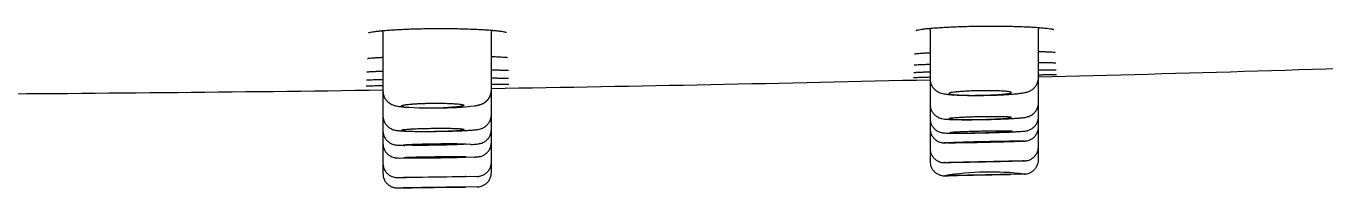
# Model space of a CAD drawing. Header units: millimetres. Extents: x 976 to 9349, y -1578 to 2211.
# Drawn here: x 4597.479 to 4602.03, y 661.601 to 662.167 of the extents above; entities that cross this region are included whole.
import ezdxf

# ---------------------------------------------------------------- set-up
doc = ezdxf.new("R2010")
doc.units = ezdxf.units.MM
doc.layers.add('Wbudowane', color=175, linetype='Continuous')

# ---------------------------------------------------------------- blocks, each defined once
blk = doc.blocks.new('Z$W@#21058')
for p, q in [((19.5272, 160.8545), (19.5272, 160.6494)), ((19.907, 160.6522), (19.907, 160.8555)), ((21.4441, 160.863), (21.4441, 160.6919)), ((21.8238, 160.6963), (21.8238, 160.865)), ((21.4441, 160.6919), (21.4441, 160.6026)), ((21.8238, 160.6082), (21.8238, 160.6963)), ((19.5272, 160.6494), (19.5272, 160.5626)), ((19.907, 160.5661), (19.907, 160.6522)), ((21.4441, 160.6026), (21.4441, 160.5532)), ((21.8238, 160.5597), (21.8238, 160.6082)), ((19.5272, 160.5626), (19.5272, 160.511)), ((19.907, 160.5148), (19.907, 160.5661)), ((21.4441, 160.5532), (21.4441, 160.5181)), ((21.8238, 160.5243), (21.8238, 160.5597)), ((19.5272, 160.511), (19.5272, 160.4657)), ((19.907, 160.5146), (19.907, 160.5148)), ((19.907, 160.4694), (19.907, 160.5145)), ((21.4441, 160.5181), (21.4441, 160.449)), ((21.8238, 160.4551), (21.8238, 160.5243)), ((19.5272, 160.4657), (19.5272, 160.397)), ((19.8346, 160.4625), (19.8175, 160.4638)), ((19.907, 160.4008), (19.907, 160.4694)), ((21.4441, 160.449), (21.4441, 160.4032)), ((21.8238, 160.4092), (21.8238, 160.4551)), ((19.5272, 160.397), (19.5272, 160.3606)), ((19.588, 160.415), (19.6424, 160.4152)), ((19.8472, 160.4186), (19.7658, 160.4168)), ((19.907, 160.3643), (19.907, 160.4008)), ((19.8563, 160.3506), (19.7832, 160.3492)), ((19.907, 160.3643), (19.907, 160.3643)), ((21.7743, 160.3591), (21.6887, 160.3575)), ((19.578, 160.3106), (19.5974, 160.3108)), ((19.5793, 160.3469), (19.5994, 160.3472)), ((19.8575, 160.3143), (19.7893, 160.3132))]:
    blk.add_line(p, q)
for centre, radius, start, end in [((19.4278, 160.8545), 0.0994, 359.995, 3.372), ((20.0064, 160.8556), 0.0994, 176.4873, 180.0059), ((19.9681, 160.8698), 0.0176, 238.0096, 240.8231), ((21.3445, 160.863), 0.0995, 359.9953, 3.0378), ((21.9234, 160.865), 0.0995, 176.5067, 180.0045), ((21.8863, 160.8798), 0.0178, 238.8909, 241.7702), ((16.9594, 349.0588), 188.4234, 271.479321, 271.946905), ((16.9594, 349.0588), 188.4234, 270.896343, 271.363818), ((16.9594, 349.0588), 188.4234, 270.313427, 270.780857), ((19.6993, 161.8324), 1.2425, 265.4164, 271.8644), ((19.7235, 161.6266), 1.0365, 269.7377, 277.023), ((21.6566, 159.3532), 1.0129, 83.2966, 99.1605), ((21.6566, 159.353), 1.013, 91.8433, 91.9617)]:
    blk.add_arc(centre, radius, start, end)
for centre, major_axis, ratio in [((19.7082, 160.4624), (0.1093, 0.0015), 0.025085), ((21.6209, 160.4707), (0.1093, 0.0024), 0.01388), ((21.6193, 160.4016), (0.1093, 0.0024), 0.006834), ((19.7087, 160.3487), (0.1093, 0.0015), 0.00652), ((21.6178, 160.3558), (0.1093, 0.0023), 0.001914), ((19.7067, 160.3123), (0.1093, 0.0015), 0.001773)]:
    blk.add_ellipse(centre, major_axis=major_axis, ratio=ratio)
for centre, major_axis, ratio, start_param, end_param in [((19.7095, 160.4173), (0.1095, 0.0015), 0.013794, 0.785181, 3.929148), ((19.7096, 160.4173), (-0.1093, -0.0015), 0.013602, 0.78521, 3.926802)]:
    blk.add_ellipse(centre, major_axis=major_axis, ratio=ratio, start_param=start_param, end_param=end_param)
for points, knots in [([(19.4766, 160.8529), (19.4766, 160.8529), (19.4773, 160.8532), (19.4806, 160.8541), (19.4874, 160.8555), (19.4976, 160.8571), (19.5107, 160.8587), (19.5265, 160.8603), (19.5447, 160.8618), (19.565, 160.8632), (19.5872, 160.8644), (19.6109, 160.8655), (19.636, 160.8664), (19.662, 160.867), (19.6887, 160.8675), (19.7157, 160.8677), (19.7428, 160.8677), (19.7696, 160.8674), (19.7958, 160.867), (19.821, 160.8663), (19.845, 160.8654), (19.8675, 160.8643), (19.8881, 160.8631), (19.9067, 160.8617), (19.923, 160.8603), (19.9366, 160.8587), (19.9473, 160.8572), (19.9549, 160.8558), (19.9577, 160.855), (19.9587, 160.8547)], [0, 0, 0, 0, 0.016585, 0.046648, 0.081277, 0.118213, 0.156185, 0.19462, 0.2334, 0.272304, 0.311296, 0.350268, 0.389383, 0.428416, 0.467489, 0.506577, 0.545625, 0.584686, 0.623774, 0.662845, 0.701803, 0.740853, 0.779775, 0.818566, 0.857159, 0.895286, 0.932607, 0.968077, 1, 1, 1, 1]), ([(21.3944, 160.861), (21.3944, 160.861), (21.395, 160.8612), (21.3981, 160.8621), (21.4049, 160.8635), (21.415, 160.8651), (21.4281, 160.8667), (21.4438, 160.8683), (21.462, 160.8698), (21.4823, 160.8712), (21.5045, 160.8725), (21.5283, 160.8736), (21.5534, 160.8745), (21.5795, 160.8753), (21.6062, 160.8758), (21.6333, 160.8761), (21.6605, 160.8762), (21.6873, 160.8761), (21.7136, 160.8757), (21.7389, 160.8751), (21.763, 160.8744), (21.7855, 160.8734), (21.8063, 160.8723), (21.8249, 160.8711), (21.8412, 160.8697), (21.8549, 160.8683), (21.8656, 160.8668), (21.8732, 160.8655), (21.876, 160.8648), (21.877, 160.8645)], [0, 0, 0, 0, 0.015427, 0.045393, 0.080028, 0.117036, 0.155082, 0.19361, 0.232463, 0.271441, 0.310521, 0.349566, 0.388756, 0.427864, 0.46701, 0.506162, 0.545279, 0.584405, 0.623555, 0.662689, 0.701709, 0.740824, 0.779809, 0.818673, 0.857343, 0.895541, 0.932944, 0.968532, 1, 1, 1, 1]), ([(19.4725, 160.763), (19.4725, 160.763), (19.4738, 160.7633), (19.4787, 160.7639), (19.4872, 160.7647), (19.4989, 160.7656), (19.5125, 160.7664), (19.5226, 160.7668), (19.5272, 160.7671)], [0, 0, 0, 0, 0.124713, 0.29005, 0.471801, 0.65981, 0.850404, 1, 1, 1, 1]), ([(19.907, 160.7697), (19.9117, 160.7696), (19.922, 160.7692), (19.9359, 160.7686), (19.948, 160.768), (19.957, 160.7673), (19.9607, 160.7669), (19.9621, 160.7667)], [0, 0, 0, 0, 0.169486, 0.386112, 0.599749, 0.808444, 1, 1, 1, 1]), ([(19.9621, 160.7667), (19.9622, 160.7667), (19.9623, 160.7667), (19.9626, 160.7666), (19.9628, 160.7666), (19.963, 160.7666), (19.9632, 160.7665), (19.9634, 160.7665), (19.9635, 160.7665), (19.9636, 160.7665), (19.9637, 160.7665), (19.9638, 160.7664), (19.9639, 160.7664), (19.9639, 160.7664), (19.9639, 160.7664), (19.9639, 160.7664), (19.9639, 160.7664)], [0, 0, 0, 0, 0.054816, 0.139825, 0.223496, 0.305595, 0.386042, 0.46476, 0.541674, 0.616715, 0.689818, 0.760927, 0.829994, 0.896983, 0.961868, 1, 1, 1, 1]), ([(21.3899, 160.7792), (21.3899, 160.7792), (21.391, 160.7794), (21.3955, 160.7799), (21.4036, 160.7807), (21.4151, 160.7815), (21.4287, 160.7822), (21.4391, 160.7827), (21.4441, 160.7829)], [0, 0, 0, 0, 0.109469, 0.274523, 0.457161, 0.646437, 0.838306, 1, 1, 1, 1]), ([(21.8238, 160.7872), (21.8289, 160.7871), (21.8395, 160.7869), (21.8538, 160.7865), (21.8661, 160.786), (21.8754, 160.7855), (21.8791, 160.7851), (21.8807, 160.785)], [0, 0, 0, 0, 0.174535, 0.389017, 0.600812, 0.808509, 1, 1, 1, 1]), ([(21.8807, 160.785), (21.8808, 160.785), (21.8809, 160.7849), (21.8812, 160.7849), (21.8814, 160.7849), (21.8816, 160.7849), (21.8819, 160.7848), (21.882, 160.7848), (21.8822, 160.7848), (21.8824, 160.7848), (21.8825, 160.7847), (21.8826, 160.7847), (21.8827, 160.7847), (21.8827, 160.7847), (21.8827, 160.7847), (21.8828, 160.7847), (21.8828, 160.7847), (21.8828, 160.7847)], [0, 0, 0, 0, 0.050858, 0.13171, 0.21137, 0.289613, 0.366354, 0.441508, 0.51499, 0.586719, 0.656617, 0.724612, 0.790641, 0.85465, 0.916597, 0.976454, 1, 1, 1, 1]), ([(19.4705, 160.7159), (19.4705, 160.7159), (19.4711, 160.716), (19.4741, 160.7164), (19.4808, 160.7168), (19.4908, 160.7174), (19.5036, 160.718), (19.5162, 160.7184), (19.5246, 160.7187), (19.5272, 160.7188)], [0, 0, 0, 0, 0.060237, 0.208984, 0.379483, 0.556977, 0.73713, 0.918127, 1, 1, 1, 1]), ([(19.907, 160.723), (19.9121, 160.7229), (19.9226, 160.7228), (19.9367, 160.7226), (19.9488, 160.7223), (19.958, 160.722), (19.9618, 160.7218), (19.9635, 160.7217)], [0, 0, 0, 0, 0.180561, 0.392312, 0.602083, 0.809045, 1, 1, 1, 1]), ([(19.9635, 160.7217), (19.9635, 160.7216), (19.9637, 160.7216), (19.964, 160.7216), (19.9643, 160.7216), (19.9646, 160.7216), (19.9648, 160.7216), (19.965, 160.7215), (19.9652, 160.7215), (19.9654, 160.7215), (19.9656, 160.7215), (19.9657, 160.7215), (19.9658, 160.7215), (19.9659, 160.7214), (19.966, 160.7214), (19.966, 160.7214), (19.9661, 160.7214), (19.9661, 160.7214), (19.9661, 160.7214)], [0, 0, 0, 0, 0.044175, 0.117748, 0.190417, 0.26199, 0.332379, 0.401492, 0.469233, 0.535503, 0.600202, 0.663229, 0.724491, 0.783897, 0.841368, 0.896837, 0.950251, 1, 1, 1, 1]), ([(21.3874, 160.714), (21.3874, 160.714), (21.3877, 160.714), (21.3901, 160.7142), (21.3963, 160.7146), (21.4057, 160.7151), (21.4182, 160.7155), (21.4313, 160.716), (21.4405, 160.7163), (21.4441, 160.7164)], [0, 0, 0, 0, 0.0366, 0.181746, 0.352363, 0.529859, 0.709618, 0.890235, 1, 1, 1, 1]), ([(21.3881, 160.7402), (21.3881, 160.7402), (21.3885, 160.7402), (21.3912, 160.7405), (21.3976, 160.741), (21.4073, 160.7415), (21.4199, 160.7421), (21.4326, 160.7425), (21.4412, 160.7428), (21.4441, 160.7429)], [0, 0, 0, 0, 0.0479555, 0.1952121, 0.3668278, 0.5457422, 0.7272573, 0.9096787, 1, 1, 1, 1]), ([(21.8238, 160.7487), (21.8293, 160.7487), (21.8402, 160.7487), (21.8546, 160.7486), (21.8668, 160.7484), (21.8762, 160.7482), (21.8801, 160.748), (21.8818, 160.7479)], [0, 0, 0, 0, 0.187054, 0.396675, 0.604494, 0.810001, 1, 1, 1, 1]), ([(21.8238, 160.7231), (21.8292, 160.7231), (21.84, 160.7232), (21.8546, 160.7232), (21.8669, 160.7232), (21.8765, 160.7231), (21.8805, 160.723), (21.8823, 160.7229)], [0, 0, 0, 0, 0.182471, 0.392905, 0.601828, 0.809196, 1, 1, 1, 1]), ([(21.8818, 160.7479), (21.8819, 160.7479), (21.882, 160.7479), (21.8823, 160.7479), (21.8826, 160.7479), (21.8829, 160.7478), (21.8832, 160.7478), (21.8834, 160.7478), (21.8836, 160.7478), (21.8838, 160.7478), (21.884, 160.7478), (21.8842, 160.7478), (21.8843, 160.7477), (21.8844, 160.7477), (21.8845, 160.7477), (21.8845, 160.7477), (21.8846, 160.7477), (21.8846, 160.7477), (21.8846, 160.7477), (21.8846, 160.7477)], [0, 0, 0, 0, 0.0422018, 0.1135638, 0.1841162, 0.2536812, 0.3221735, 0.3895011, 0.4555664, 0.5202662, 0.5834943, 0.645143, 0.7051062, 0.7632817, 0.8195753, 0.8739039, 0.9261986, 0.9764076, 1, 1, 1, 1]), ([(21.8823, 160.7229), (21.8823, 160.7229), (21.8825, 160.7229), (21.8828, 160.7229), (21.8832, 160.7229), (21.8835, 160.7229), (21.8838, 160.7229), (21.884, 160.7229), (21.8843, 160.7229), (21.8845, 160.7229), (21.8847, 160.7228), (21.8849, 160.7228), (21.885, 160.7228), (21.8852, 160.7228), (21.8853, 160.7228), (21.8854, 160.7228), (21.8854, 160.7228), (21.8855, 160.7228), (21.8855, 160.7228), (21.8855, 160.7228), (21.8855, 160.7228)], [0, 0, 0, 0, 0.038411, 0.1053, 0.171568, 0.237074, 0.301742, 0.365487, 0.428214, 0.489821, 0.550194, 0.609216, 0.666762, 0.722705, 0.776921, 0.829292, 0.879708, 0.928079, 0.974331, 1, 1, 1, 1]), ([(19.4686, 160.6669), (19.4686, 160.6669), (19.4689, 160.6669), (19.4712, 160.6671), (19.4772, 160.6673), (19.4864, 160.6677), (19.4987, 160.668), (19.5125, 160.6684), (19.5226, 160.6686), (19.5272, 160.6687)], [0, 0, 0, 0, 0.0301169, 0.1723904, 0.3398148, 0.5133733, 0.6887651, 0.8648678, 1, 1, 1, 1]), ([(19.4694, 160.6877), (19.4694, 160.6877), (19.4698, 160.6877), (19.4723, 160.688), (19.4785, 160.6883), (19.488, 160.6887), (19.5004, 160.6892), (19.5138, 160.6896), (19.5233, 160.6899), (19.5272, 160.69)], [0, 0, 0, 0, 0.0397804, 0.1836325, 0.3522362, 0.5274606, 0.7049298, 0.8832276, 1, 1, 1, 1]), ([(19.907, 160.6947), (19.9117, 160.6947), (19.922, 160.6947), (19.9361, 160.6946), (19.9484, 160.6945), (19.9581, 160.6943), (19.9622, 160.6941), (19.964, 160.694)], [0, 0, 0, 0, 0.166236, 0.379355, 0.59078, 0.800366, 1, 1, 1, 1]), ([(19.907, 160.6734), (19.9116, 160.6735), (19.9219, 160.6735), (19.936, 160.6735), (19.9485, 160.6734), (19.9584, 160.6734), (19.9625, 160.6733), (19.9644, 160.6732)], [0, 0, 0, 0, 0.161424, 0.375465, 0.588229, 0.799892, 1, 1, 1, 1]), ([(19.964, 160.694), (19.964, 160.694), (19.9642, 160.694), (19.9645, 160.694), (19.9648, 160.694), (19.9651, 160.694), (19.9654, 160.694), (19.9657, 160.6939), (19.9659, 160.6939), (19.9661, 160.6939), (19.9663, 160.6939), (19.9665, 160.6939), (19.9666, 160.6939), (19.9667, 160.6939), (19.9668, 160.6939), (19.9669, 160.6939), (19.967, 160.6938), (19.967, 160.6938), (19.967, 160.6938), (19.967, 160.6938), (19.967, 160.6938)], [0, 0, 0, 0, 0.040086, 0.108981, 0.177172, 0.244498, 0.31088, 0.376228, 0.440446, 0.503428, 0.565065, 0.625242, 0.683842, 0.740749, 0.795853, 0.849052, 0.900256, 0.949393, 0.996412, 1, 1, 1, 1]), ([(19.9644, 160.6732), (19.9645, 160.6732), (19.9647, 160.6732), (19.965, 160.6732), (19.9653, 160.6732), (19.9657, 160.6732), (19.966, 160.6732), (19.9663, 160.6732), (19.9665, 160.6732), (19.9668, 160.6732), (19.967, 160.6732), (19.9672, 160.6732), (19.9674, 160.6731), (19.9675, 160.6731), (19.9676, 160.6731), (19.9678, 160.6731), (19.9678, 160.6731), (19.9679, 160.6731), (19.9679, 160.6731), (19.968, 160.6731), (19.968, 160.6731), (19.968, 160.6731)], [0, 0, 0, 0, 0.035839, 0.099497, 0.162665, 0.225232, 0.287132, 0.348291, 0.408623, 0.468031, 0.526407, 0.583632, 0.639574, 0.694094, 0.747049, 0.798292, 0.847683, 0.895091, 0.940406, 0.979142, 1, 1, 1, 1]), ([(21.3863, 160.6962), (21.3863, 160.6962), (21.3866, 160.6962), (21.3886, 160.6964), (21.3944, 160.6967), (21.4034, 160.697), (21.4154, 160.6974), (21.4292, 160.6978), (21.4393, 160.6981), (21.4441, 160.6983)], [0, 0, 0, 0, 0.022287, 0.163586, 0.332567, 0.507087, 0.683326, 0.860242, 1, 1, 1, 1]), ([(21.4441, 160.6919), (21.4441, 160.6876), (21.445, 160.6802), (21.4491, 160.6686), (21.4557, 160.6589), (21.4638, 160.6511), (21.4724, 160.6458), (21.4812, 160.6422), (21.4914, 160.6395), (21.503, 160.6378), (21.5184, 160.6363), (21.5343, 160.6353), (21.5514, 160.6346), (21.5699, 160.6341), (21.5896, 160.6338), (21.6101, 160.6338), (21.631, 160.634), (21.6521, 160.6344), (21.6728, 160.635), (21.6928, 160.6359), (21.7117, 160.6369), (21.7294, 160.6381), (21.7455, 160.6395), (21.7608, 160.6412), (21.7738, 160.6432), (21.7842, 160.6457), (21.794, 160.6494), (21.803, 160.6547), (21.8115, 160.6624), (21.8184, 160.6723), (21.8228, 160.6843), (21.8238, 160.6918), (21.8238, 160.6963)], [0, 0, 0, 0, 0.021817, 0.044463, 0.066958, 0.088743, 0.109417, 0.130904, 0.160177, 0.215389, 0.260276, 0.300888, 0.339978, 0.378925, 0.417553, 0.455912, 0.494261, 0.532553, 0.570921, 0.609408, 0.648187, 0.687446, 0.727573, 0.769117, 0.820006, 0.862618, 0.886906, 0.908365, 0.930803, 0.954111, 0.97742, 1, 1, 1, 1]), ([(21.8238, 160.7061), (21.8286, 160.7062), (21.8391, 160.7063), (21.8535, 160.7065), (21.8663, 160.7066), (21.8764, 160.7067), (21.8808, 160.7067), (21.8828, 160.7067)], [0, 0, 0, 0, 0.1632091, 0.3743897, 0.584509, 0.7939602, 1, 1, 1, 1]), ([(21.8828, 160.7067), (21.8829, 160.7067), (21.8831, 160.7067), (21.8834, 160.7067), (21.8838, 160.7067), (21.8841, 160.7067), (21.8844, 160.7067), (21.8847, 160.7067), (21.885, 160.7067), (21.8853, 160.7067), (21.8855, 160.7067), (21.8857, 160.7067), (21.8859, 160.7067), (21.8861, 160.7066), (21.8862, 160.7066), (21.8864, 160.7066), (21.8865, 160.7066), (21.8865, 160.7066), (21.8866, 160.7066), (21.8866, 160.7066), (21.8866, 160.7066), (21.8866, 160.7066), (21.8866, 160.7066)], [0, 0, 0, 0, 0.033773, 0.094715, 0.155272, 0.215356, 0.274916, 0.333888, 0.392198, 0.449761, 0.506475, 0.562228, 0.61689, 0.670316, 0.722351, 0.772828, 0.821577, 0.868431, 0.913234, 0.951442, 0.987657, 1, 1, 1, 1]), ([(19.5272, 160.6494), (19.5273, 160.6454), (19.528, 160.6388), (19.5315, 160.6281), (19.5368, 160.6191), (19.5437, 160.6115), (19.5511, 160.6059), (19.5587, 160.6018), (19.5668, 160.5988), (19.5768, 160.5964), (19.5882, 160.5946), (19.6027, 160.5932), (19.6113, 160.5925), (19.6166, 160.5922)], [0, 0, 0, 0, 0.068645, 0.136683, 0.204336, 0.270572, 0.334118, 0.396475, 0.468721, 0.580916, 0.75153, 0.880639, 1, 1, 1, 1]), ([(19.8502, 160.5979), (19.8504, 160.5979), (19.8509, 160.598), (19.852, 160.5982), (19.8532, 160.5984), (19.8545, 160.5986), (19.8558, 160.5989), (19.8572, 160.5991), (19.8586, 160.5994), (19.86, 160.5997), (19.8612, 160.6), (19.8624, 160.6003), (19.8634, 160.6006), (19.8644, 160.6008), (19.8652, 160.6011), (19.866, 160.6013), (19.8668, 160.6015), (19.8675, 160.6017), (19.8683, 160.602), (19.8689, 160.6022), (19.8696, 160.6024), (19.8703, 160.6027), (19.8711, 160.6029), (19.8718, 160.6032), (19.8725, 160.6035), (19.8731, 160.6037), (19.8738, 160.604), (19.8745, 160.6043), (19.8751, 160.6046), (19.8757, 160.6048), (19.8763, 160.6051), (19.8768, 160.6054), (19.8774, 160.6057), (19.8781, 160.606), (19.8787, 160.6063), (19.8794, 160.6067), (19.88, 160.607), (19.8807, 160.6074), (19.8813, 160.6078), (19.882, 160.6082), (19.8826, 160.6086), (19.8833, 160.609), (19.8839, 160.6094), (19.8846, 160.6099), (19.8852, 160.6103), (19.8859, 160.6108), (19.8865, 160.6113), (19.8872, 160.6118), (19.8878, 160.6123), (19.8885, 160.6129), (19.8891, 160.6134), (19.8898, 160.614), (19.8904, 160.6146), (19.8911, 160.6152), (19.8917, 160.6158), (19.8923, 160.6164), (19.893, 160.6171), (19.8936, 160.6177), (19.8942, 160.6184), (19.8948, 160.6191), (19.8954, 160.6198), (19.896, 160.6205), (19.8965, 160.6213), (19.8971, 160.622), (19.8977, 160.6228), (19.8982, 160.6236), (19.8987, 160.6244), (19.8992, 160.6252), (19.8997, 160.626), (19.9002, 160.6268), (19.9007, 160.6277), (19.9011, 160.6285), (19.9016, 160.6294), (19.902, 160.6302), (19.9024, 160.6311), (19.9028, 160.632), (19.9032, 160.6329), (19.9035, 160.6338), (19.9039, 160.6347), (19.9042, 160.6356), (19.9045, 160.6365), (19.9048, 160.6374), (19.9051, 160.6383), (19.9053, 160.6393), (19.9056, 160.6402), (19.9058, 160.6412), (19.906, 160.6421), (19.9062, 160.643), (19.9063, 160.644), (19.9065, 160.6449), (19.9066, 160.6459), (19.9067, 160.6469), (19.9068, 160.6478), (19.9069, 160.6488), (19.9069, 160.6497), (19.907, 160.6507), (19.907, 160.6515), (19.907, 160.652), (19.907, 160.6522)], [0, 0, 0, 0, 0.007981, 0.028382, 0.049226, 0.070933, 0.093708, 0.117783, 0.143282, 0.16707, 0.188634, 0.208077, 0.225769, 0.242041, 0.257153, 0.269759, 0.282837, 0.29492, 0.306447, 0.317492, 0.328113, 0.339498, 0.350466, 0.361048, 0.371296, 0.38125, 0.390948, 0.400422, 0.4097, 0.418807, 0.425408, 0.432083, 0.441023, 0.449855, 0.458563, 0.467166, 0.47568, 0.484123, 0.492507, 0.500847, 0.509154, 0.517438, 0.525711, 0.533979, 0.542251, 0.550532, 0.558828, 0.567144, 0.575484, 0.583852, 0.592251, 0.600682, 0.609146, 0.617645, 0.626177, 0.634741, 0.643337, 0.651932, 0.660763, 0.669496, 0.67825, 0.687024, 0.695816, 0.704623, 0.713443, 0.722273, 0.73111, 0.739954, 0.748802, 0.757652, 0.766503, 0.775354, 0.784204, 0.793052, 0.801896, 0.810737, 0.819573, 0.828404, 0.83723, 0.84605, 0.854864, 0.863672, 0.872474, 0.881268, 0.890056, 0.898838, 0.907613, 0.916381, 0.925142, 0.933897, 0.942645, 0.951387, 0.960122, 0.968851, 0.977573, 0.98629, 0.995, 1, 1, 1, 1]), ([(21.5102, 160.6403), (21.5102, 160.6409), (21.511, 160.6414), (21.513, 160.6422), (21.5139, 160.6425), (21.516, 160.643), (21.5172, 160.6433), (21.5213, 160.6441), (21.5247, 160.6446), (21.5306, 160.6453), (21.5328, 160.6456), (21.5373, 160.646), (21.5397, 160.6463), (21.5473, 160.647), (21.5528, 160.6474), (21.5618, 160.648), (21.5649, 160.6481), (21.5712, 160.6485), (21.5776, 160.6488), (21.5843, 160.6491), (21.5912, 160.6494), (21.5947, 160.6495), (21.6053, 160.6498), (21.6124, 160.65), (21.6231, 160.6501), (21.6267, 160.6502), (21.6338, 160.6502), (21.6374, 160.6502), (21.648, 160.6502), (21.6548, 160.6502), (21.6647, 160.6501), (21.668, 160.65), (21.6743, 160.6498), (21.6774, 160.6497), (21.6863, 160.6494), (21.6918, 160.6492), (21.702, 160.6486), (21.7066, 160.6483), (21.7125, 160.6477), (21.7143, 160.6475), (21.7177, 160.6471), (21.7193, 160.6469), (21.7234, 160.6463), (21.7254, 160.6458), (21.7282, 160.6448), (21.7289, 160.6443), (21.7289, 160.6433), (21.7282, 160.6428), (21.7261, 160.642), (21.7253, 160.6417), (21.7232, 160.6412), (21.7208, 160.6407), (21.7177, 160.6402), (21.7144, 160.6397), (21.7125, 160.6394), (21.7065, 160.6387), (21.702, 160.6383), (21.6945, 160.6376), (21.6918, 160.6374), (21.6863, 160.637), (21.6834, 160.6368), (21.6745, 160.6362), (21.6682, 160.6359), (21.6583, 160.6354), (21.6549, 160.6353), (21.648, 160.635), (21.6445, 160.6349), (21.634, 160.6346), (21.6269, 160.6344), (21.6161, 160.6342), (21.6125, 160.6342), (21.6054, 160.6341), (21.5983, 160.6341), (21.5914, 160.6341), (21.5845, 160.6341), (21.5811, 160.6342), (21.5711, 160.6343), (21.5648, 160.6344), (21.5529, 160.6348), (21.5473, 160.635), (21.5372, 160.6356), (21.5327, 160.6359), (21.5267, 160.6364), (21.5248, 160.6366), (21.5215, 160.637), (21.5199, 160.6372), (21.5158, 160.6379), (21.5138, 160.6383), (21.5109, 160.6393), (21.5102, 160.6398), (21.5102, 160.6403)], [0, 0, 0, 0, 0.03125, 0.03125, 0.046875, 0.046875, 0.0625, 0.0625, 0.09375, 0.09375, 0.109375, 0.109375, 0.125, 0.125, 0.15625, 0.15625, 0.171875, 0.171875, 0.1875, 0.203125, 0.203125, 0.21875, 0.21875, 0.25, 0.25, 0.265625, 0.265625, 0.28125, 0.28125, 0.3125, 0.3125, 0.328125, 0.328125, 0.34375, 0.34375, 0.375, 0.375, 0.40625, 0.40625, 0.421875, 0.421875, 0.4375, 0.4375, 0.46875, 0.46875, 0.5, 0.5, 0.53125, 0.53125, 0.546875, 0.546875, 0.5625, 0.578125, 0.578125, 0.59375, 0.59375, 0.625, 0.625, 0.640625, 0.640625, 0.65625, 0.65625, 0.6875, 0.6875, 0.703125, 0.703125, 0.71875, 0.71875, 0.75, 0.75, 0.765625, 0.765625, 0.78125, 0.796875, 0.796875, 0.8125, 0.8125, 0.84375, 0.84375, 0.875, 0.875, 0.90625, 0.90625, 0.921875, 0.921875, 0.9375, 0.9375, 0.96875, 0.96875, 1, 1, 1, 1]), ([(19.6, 160.5939), (19.596, 160.5946), (19.5936, 160.5954), (19.5925, 160.5964), (19.5924, 160.5966), (19.5924, 160.5971), (19.5925, 160.5973), (19.593, 160.5979), (19.5938, 160.5983), (19.5961, 160.5992), (19.5976, 160.5996), (19.6015, 160.6004), (19.6037, 160.6008), (19.6077, 160.6014), (19.6091, 160.6016), (19.6121, 160.602), (19.6136, 160.6022), (19.6186, 160.6027), (19.6258, 160.6035), (19.6341, 160.6041), (19.6408, 160.6045), (19.643, 160.6047), (19.6477, 160.6049), (19.65, 160.6051), (19.6572, 160.6054), (19.6622, 160.6056), (19.6724, 160.606), (19.6777, 160.6062), (19.6884, 160.6064), (19.6937, 160.6065), (19.7018, 160.6066), (19.7045, 160.6066), (19.7099, 160.6066), (19.7126, 160.6067), (19.7261, 160.6067), (19.7364, 160.6065), (19.7563, 160.606), (19.7654, 160.6056), (19.7756, 160.605), (19.7776, 160.6049), (19.7814, 160.6046), (19.7832, 160.6045), (19.7885, 160.6041), (19.7916, 160.6038), (19.7973, 160.6031), (19.7999, 160.6027), (19.8042, 160.602), (19.806, 160.6016), (19.808, 160.6011), (19.8086, 160.6009), (19.8097, 160.6005), (19.8101, 160.6003), (19.811, 160.5996), (19.8114, 160.5988), (19.8103, 160.598), (19.8083, 160.5972), (19.807, 160.5967), (19.8035, 160.5959), (19.8014, 160.5955), (19.7965, 160.5948), (19.7936, 160.5944), (19.7873, 160.5937), (19.7839, 160.5933), (19.7782, 160.5928), (19.7763, 160.5927), (19.7722, 160.5923), (19.7701, 160.5922), (19.7594, 160.5915), (19.75, 160.591), (19.7397, 160.5906)], [0, 0, 0, 0, 0.0625, 0.0625, 0.078125, 0.078125, 0.09375, 0.09375, 0.125, 0.125, 0.15625, 0.15625, 0.1875, 0.1875, 0.203125, 0.203125, 0.21875, 0.21875, 0.25, 0.28125, 0.28125, 0.296875, 0.296875, 0.3125, 0.3125, 0.34375, 0.34375, 0.375, 0.375, 0.40625, 0.40625, 0.421875, 0.421875, 0.4375, 0.4375, 0.5, 0.5, 0.5625, 0.5625, 0.578125, 0.578125, 0.59375, 0.59375, 0.625, 0.625, 0.65625, 0.65625, 0.6875, 0.6875, 0.703125, 0.703125, 0.71875, 0.71875, 0.75, 0.78125, 0.78125, 0.8125, 0.8125, 0.84375, 0.84375, 0.875, 0.875, 0.90625, 0.90625, 0.921875, 0.921875, 0.9375, 0.9375, 1, 1, 1, 1]), ([(21.4441, 160.6026), (21.4441, 160.5985), (21.445, 160.5913), (21.4489, 160.5799), (21.4554, 160.5703), (21.4634, 160.5625), (21.4718, 160.5573), (21.4798, 160.5541), (21.4875, 160.5523), (21.4956, 160.5511), (21.506, 160.5503), (21.5198, 160.5497), (21.5343, 160.5493), (21.5505, 160.5491), (21.5682, 160.549), (21.5871, 160.549), (21.6069, 160.5492), (21.6272, 160.5495), (21.6476, 160.5499), (21.6678, 160.5505), (21.6875, 160.5511), (21.706, 160.5519), (21.7234, 160.5527), (21.739, 160.5536), (21.7534, 160.5546), (21.7607, 160.5553), (21.7648, 160.5557)], [0, 0, 0, 0, 0.026113, 0.053564, 0.080708, 0.106932, 0.131051, 0.152528, 0.176035, 0.218323, 0.283314, 0.334553, 0.383122, 0.430716, 0.477845, 0.524714, 0.57149, 0.618124, 0.664819, 0.711489, 0.758278, 0.805217, 0.852381, 0.900085, 0.948787, 1, 1, 1, 1]), ([(21.7648, 160.5557), (21.7695, 160.5562), (21.775, 160.5569), (21.7829, 160.5583), (21.7899, 160.5604), (21.7975, 160.5637), (21.8056, 160.569), (21.8132, 160.5767), (21.8192, 160.5861), (21.823, 160.5973), (21.8238, 160.6042), (21.8238, 160.6082)], [0, 0, 0, 0, 0.221687, 0.3616, 0.447141, 0.525433, 0.611822, 0.708301, 0.806561, 0.904192, 1, 1, 1, 1]), ([(19.5272, 160.5626), (19.5272, 160.5583), (19.5282, 160.5509), (19.5324, 160.5391), (19.5393, 160.5293), (19.5477, 160.5216), (19.5564, 160.5166), (19.5646, 160.5136), (19.5732, 160.5117), (19.5819, 160.5106), (19.5945, 160.5097), (19.6074, 160.5091), (19.616, 160.5089), (19.6195, 160.5088)], [0, 0, 0, 0, 0.069723, 0.143274, 0.215489, 0.285523, 0.348721, 0.406906, 0.477817, 0.63118, 0.783473, 0.916425, 1, 1, 1, 1]), ([(19.685, 160.5081), (19.6909, 160.5081), (19.704, 160.5082), (19.7242, 160.5084), (19.7454, 160.5088), (19.766, 160.5093), (19.7856, 160.5099), (19.8038, 160.5106), (19.8205, 160.5115), (19.8352, 160.5124), (19.8491, 160.5136), (19.859, 160.5148), (19.8676, 160.5165), (19.8759, 160.5193), (19.885, 160.524), (19.8939, 160.5316), (19.9013, 160.5416), (19.9059, 160.5539), (19.907, 160.5616), (19.907, 160.5661)], [0, 0, 0, 0, 0.059119, 0.127674, 0.196175, 0.264929, 0.333815, 0.403114, 0.473051, 0.544628, 0.618997, 0.716213, 0.766833, 0.801635, 0.836516, 0.876329, 0.917927, 0.959353, 1, 1, 1, 1]), ([(21.4441, 160.5532), (21.4441, 160.5491), (21.445, 160.542), (21.4489, 160.5307), (21.4552, 160.5212), (21.4632, 160.5133), (21.4718, 160.5081), (21.4796, 160.5051), (21.4862, 160.5036), (21.4927, 160.5027), (21.4994, 160.5023), (21.5096, 160.5019), (21.5219, 160.5018), (21.53, 160.5017), (21.535, 160.5017)], [0, 0, 0, 0, 0.066822, 0.135151, 0.202732, 0.269113, 0.330772, 0.381614, 0.427167, 0.488126, 0.634062, 0.768138, 0.890299, 1, 1, 1, 1]), ([(21.5109, 160.5522), (21.5109, 160.5525), (21.5116, 160.5528), (21.5137, 160.5533), (21.5146, 160.5534), (21.5167, 160.5538), (21.5179, 160.5539), (21.522, 160.5545), (21.5254, 160.5548), (21.5313, 160.5553), (21.5335, 160.5554), (21.538, 160.5558), (21.5404, 160.5559), (21.548, 160.5564), (21.5535, 160.5567), (21.5625, 160.5571), (21.5656, 160.5573), (21.5719, 160.5576), (21.5783, 160.5578), (21.585, 160.5581), (21.5919, 160.5583), (21.5954, 160.5584), (21.606, 160.5587), (21.6131, 160.5589), (21.6238, 160.5591), (21.6274, 160.5591), (21.6345, 160.5592), (21.6381, 160.5593), (21.6486, 160.5594), (21.6554, 160.5595), (21.6654, 160.5595), (21.6686, 160.5595), (21.675, 160.5595), (21.678, 160.5594), (21.6869, 160.5594), (21.6925, 160.5593), (21.7027, 160.5591), (21.7072, 160.5589), (21.7131, 160.5587), (21.715, 160.5586), (21.7184, 160.5584), (21.7199, 160.5583), (21.724, 160.5579), (21.7261, 160.5577), (21.7289, 160.5572), (21.7296, 160.5569), (21.7296, 160.5563), (21.7289, 160.556), (21.7268, 160.5555), (21.7259, 160.5554), (21.7238, 160.555), (21.7214, 160.5547), (21.7184, 160.5544), (21.715, 160.5541), (21.7132, 160.5539), (21.7072, 160.5534), (21.7027, 160.5531), (21.6951, 160.5526), (21.6925, 160.5525), (21.6869, 160.5522), (21.684, 160.552), (21.6751, 160.5516), (21.6688, 160.5513), (21.6589, 160.551), (21.6555, 160.5508), (21.6486, 160.5506), (21.6452, 160.5505), (21.6347, 160.5502), (21.6276, 160.55), (21.6168, 160.5498), (21.6132, 160.5497), (21.606, 160.5496), (21.599, 160.5495), (21.5921, 160.5495), (21.5852, 160.5494), (21.5818, 160.5494), (21.5718, 160.5493), (21.5655, 160.5493), (21.5537, 160.5494), (21.548, 160.5495), (21.5379, 160.5497), (21.5334, 160.5498), (21.5274, 160.5501), (21.5255, 160.5502), (21.5222, 160.5504), (21.5206, 160.5505), (21.5165, 160.5508), (21.5144, 160.5511), (21.5116, 160.5516), (21.5109, 160.5519), (21.5109, 160.5522)], [0, 0, 0, 0, 0.03125, 0.03125, 0.046875, 0.046875, 0.0625, 0.0625, 0.09375, 0.09375, 0.109375, 0.109375, 0.125, 0.125, 0.15625, 0.15625, 0.171875, 0.171875, 0.1875, 0.203125, 0.203125, 0.21875, 0.21875, 0.25, 0.25, 0.265625, 0.265625, 0.28125, 0.28125, 0.3125, 0.3125, 0.328125, 0.328125, 0.34375, 0.34375, 0.375, 0.375, 0.40625, 0.40625, 0.421875, 0.421875, 0.4375, 0.4375, 0.46875, 0.46875, 0.5, 0.5, 0.53125, 0.53125, 0.546875, 0.546875, 0.5625, 0.578125, 0.578125, 0.59375, 0.59375, 0.625, 0.625, 0.640625, 0.640625, 0.65625, 0.65625, 0.6875, 0.6875, 0.703125, 0.703125, 0.71875, 0.71875, 0.75, 0.75, 0.765625, 0.765625, 0.78125, 0.796875, 0.796875, 0.8125, 0.8125, 0.84375, 0.84375, 0.875, 0.875, 0.90625, 0.90625, 0.921875, 0.921875, 0.9375, 0.9375, 0.96875, 0.96875, 1, 1, 1, 1]), ([(21.5351, 160.5017), (21.5401, 160.5017), (21.5495, 160.5018), (21.567, 160.5019), (21.5855, 160.5022), (21.6054, 160.5026), (21.6258, 160.503), (21.6464, 160.5035), (21.6667, 160.5041), (21.6864, 160.5047), (21.7051, 160.5053), (21.7224, 160.506), (21.7379, 160.5067), (21.7516, 160.5074), (21.7634, 160.5081), (21.7728, 160.5089), (21.7786, 160.5095), (21.7855, 160.5108), (21.7934, 160.5133), (21.8024, 160.5181), (21.8114, 160.526), (21.8185, 160.536), (21.8229, 160.5479), (21.8238, 160.5554), (21.8238, 160.5597)], [0, 0, 0, 0, 0.049272, 0.1019, 0.154434, 0.206974, 0.259451, 0.311799, 0.364262, 0.416715, 0.469317, 0.522076, 0.575077, 0.62873, 0.683711, 0.745335, 0.801755, 0.82544, 0.84711, 0.874524, 0.905944, 0.937956, 0.969633, 1, 1, 1, 1]), ([(19.5272, 160.511), (19.5272, 160.5065), (19.5282, 160.4991), (19.5326, 160.4872), (19.5395, 160.4774), (19.5481, 160.4697), (19.5569, 160.4649), (19.5649, 160.4622), (19.5717, 160.4609), (19.5782, 160.4602), (19.5869, 160.4597), (19.5971, 160.4594), (19.6031, 160.4593), (19.6047, 160.4592)], [0, 0, 0, 0, 0.080557, 0.16208, 0.242622, 0.32108, 0.390551, 0.448051, 0.505969, 0.610536, 0.800006, 0.950121, 1, 1, 1, 1]), ([(19.8106, 160.5149), (19.8114, 160.5146), (19.8114, 160.5142), (19.8105, 160.5138), (19.81, 160.5136), (19.8086, 160.5133), (19.8078, 160.5131), (19.8047, 160.5127), (19.802, 160.5123), (19.7971, 160.5119), (19.7952, 160.5117), (19.7913, 160.5114), (19.7892, 160.5112), (19.7824, 160.5108), (19.7774, 160.5105), (19.7692, 160.5101), (19.7663, 160.51), (19.7603, 160.5097), (19.7543, 160.5095), (19.7478, 160.5093), (19.7412, 160.5091), (19.7379, 160.509), (19.7275, 160.5087), (19.7206, 160.5086), (19.7099, 160.5084), (19.7063, 160.5083), (19.6991, 160.5082), (19.6955, 160.5082), (19.6848, 160.5081), (19.6778, 160.5081), (19.6675, 160.5081), (19.6641, 160.5081), (19.6575, 160.5081), (19.6542, 160.5081), (19.6447, 160.5082), (19.6388, 160.5083), (19.6276, 160.5085), (19.6225, 160.5087), (19.6156, 160.5089), (19.6135, 160.509), (19.6094, 160.5092), (19.6076, 160.5094), (19.6024, 160.5097), (19.5996, 160.5099), (19.5954, 160.5105), (19.5939, 160.5108), (19.5924, 160.5114), (19.5924, 160.5117), (19.5933, 160.5122), (19.5938, 160.5123), (19.5952, 160.5127), (19.5969, 160.513), (19.5992, 160.5133), (19.6019, 160.5136), (19.6034, 160.5138), (19.6084, 160.5143), (19.6123, 160.5146), (19.6191, 160.5151), (19.6214, 160.5152), (19.6265, 160.5155), (19.6291, 160.5157), (19.6374, 160.5161), (19.6433, 160.5163), (19.6527, 160.5167), (19.6559, 160.5168), (19.6626, 160.517), (19.6659, 160.5171), (19.6761, 160.5173), (19.6831, 160.5175), (19.6939, 160.5177), (19.6975, 160.5177), (19.7046, 160.5178), (19.7117, 160.5179), (19.7188, 160.518), (19.7259, 160.518), (19.7294, 160.518), (19.7397, 160.518), (19.7463, 160.5179), (19.759, 160.5178), (19.7651, 160.5177), (19.7762, 160.5174), (19.7813, 160.5173), (19.7882, 160.517), (19.7903, 160.5169), (19.7944, 160.5167), (19.7962, 160.5166), (19.8013, 160.5162), (19.8041, 160.516), (19.8084, 160.5154), (19.8099, 160.5152), (19.8106, 160.5149)], [0, 0, 0, 0, 0.03125, 0.03125, 0.046875, 0.046875, 0.0625, 0.0625, 0.09375, 0.09375, 0.109375, 0.109375, 0.125, 0.125, 0.15625, 0.15625, 0.171875, 0.171875, 0.1875, 0.203125, 0.203125, 0.21875, 0.21875, 0.25, 0.25, 0.265625, 0.265625, 0.28125, 0.28125, 0.3125, 0.3125, 0.328125, 0.328125, 0.34375, 0.34375, 0.375, 0.375, 0.40625, 0.40625, 0.421875, 0.421875, 0.4375, 0.4375, 0.46875, 0.46875, 0.5, 0.5, 0.53125, 0.53125, 0.546875, 0.546875, 0.5625, 0.578125, 0.578125, 0.59375, 0.59375, 0.625, 0.625, 0.640625, 0.640625, 0.65625, 0.65625, 0.6875, 0.6875, 0.703125, 0.703125, 0.71875, 0.71875, 0.75, 0.75, 0.765625, 0.765625, 0.78125, 0.796875, 0.796875, 0.8125, 0.8125, 0.84375, 0.84375, 0.875, 0.875, 0.90625, 0.90625, 0.921875, 0.921875, 0.9375, 0.9375, 0.96875, 0.96875, 1, 1, 1, 1]), ([(19.8463, 160.4632), (19.8499, 160.4634), (19.8553, 160.4638), (19.8615, 160.4645), (19.8676, 160.4656), (19.874, 160.4674), (19.8816, 160.4709), (19.8898, 160.4765), (19.8973, 160.4845), (19.9029, 160.4939), (19.9063, 160.5045), (19.907, 160.511), (19.907, 160.5148)], [0, 0, 0, 0, 0.173466, 0.347556, 0.421991, 0.485028, 0.555493, 0.642158, 0.733856, 0.825312, 0.915918, 1, 1, 1, 1]), ([(21.4441, 160.5181), (21.4441, 160.5138), (21.445, 160.5065), (21.4492, 160.4948), (21.4561, 160.4849), (21.4648, 160.477), (21.4741, 160.4719), (21.4823, 160.4693), (21.4887, 160.4682), (21.494, 160.4678), (21.4975, 160.4677), (21.5007, 160.4677), (21.5008, 160.4677)], [0, 0, 0, 0, 0.10503, 0.215432, 0.324581, 0.431726, 0.532211, 0.610484, 0.671983, 0.758769, 0.987508, 1, 1, 1, 1]), ([(21.7001, 160.5093), (21.695, 160.5093), (21.6894, 160.5093), (21.6805, 160.5092), (21.6775, 160.5092), (21.6712, 160.5092), (21.6679, 160.5091), (21.6579, 160.509), (21.6511, 160.5089), (21.6406, 160.5087), (21.637, 160.5087), (21.6299, 160.5085), (21.6263, 160.5085), (21.6156, 160.5082), (21.6085, 160.508), (21.5979, 160.5078), (21.5944, 160.5077), (21.5876, 160.5075), (21.5809, 160.5073), (21.5744, 160.5071), (21.5681, 160.5068), (21.565, 160.5067), (21.556, 160.5064), (21.5505, 160.5062), (21.543, 160.5058), (21.5406, 160.5057), (21.536, 160.5055), (21.5338, 160.5053), (21.5279, 160.505), (21.5245, 160.5048), (21.5204, 160.5044), (21.5192, 160.5043), (21.5171, 160.5041), (21.5162, 160.504), (21.5141, 160.5037), (21.5134, 160.5035), (21.5134, 160.5032), (21.5141, 160.503), (21.5162, 160.5028), (21.517, 160.5027), (21.5191, 160.5026), (21.5203, 160.5025), (21.5244, 160.5024), (21.5278, 160.5023), (21.5357, 160.5022), (21.5403, 160.5022), (21.5454, 160.5021)], [0, 0, 0, 0, 0.0625, 0.0625, 0.09375, 0.09375, 0.125, 0.125, 0.1875, 0.1875, 0.21875, 0.21875, 0.25, 0.25, 0.3125, 0.3125, 0.34375, 0.34375, 0.375, 0.40625, 0.40625, 0.4375, 0.4375, 0.5, 0.5, 0.53125, 0.53125, 0.5625, 0.5625, 0.625, 0.625, 0.65625, 0.65625, 0.6875, 0.6875, 0.75, 0.75, 0.8125, 0.8125, 0.84375, 0.84375, 0.875, 0.875, 0.9375, 0.9375, 1, 1, 1, 1]), ([(21.5454, 160.5021), (21.5505, 160.5022), (21.5561, 160.5022), (21.565, 160.5023), (21.568, 160.5023), (21.5743, 160.5024), (21.5776, 160.5024), (21.5876, 160.5026), (21.5944, 160.5027), (21.6049, 160.5029), (21.6085, 160.503), (21.6156, 160.5032), (21.6192, 160.5032), (21.6299, 160.5035), (21.637, 160.5037), (21.6476, 160.504), (21.6511, 160.5041), (21.6579, 160.5043), (21.6646, 160.5045), (21.6711, 160.5048), (21.6774, 160.505), (21.6805, 160.5051), (21.6895, 160.5054), (21.695, 160.5057), (21.7025, 160.506), (21.7049, 160.5061), (21.7095, 160.5064), (21.7117, 160.5065), (21.7176, 160.5068), (21.721, 160.5071), (21.7251, 160.5074), (21.7263, 160.5075), (21.7284, 160.5077), (21.7293, 160.5078), (21.7314, 160.508), (21.7321, 160.5082), (21.7321, 160.5085), (21.7314, 160.5087), (21.7293, 160.5088), (21.7285, 160.5089), (21.7264, 160.509), (21.7252, 160.509), (21.7211, 160.5092), (21.7177, 160.5092), (21.7098, 160.5093), (21.7052, 160.5093), (21.7001, 160.5093)], [0, 0, 0, 0, 0.0625, 0.0625, 0.09375, 0.09375, 0.125, 0.125, 0.1875, 0.1875, 0.21875, 0.21875, 0.25, 0.25, 0.3125, 0.3125, 0.34375, 0.34375, 0.375, 0.40625, 0.40625, 0.4375, 0.4375, 0.5, 0.5, 0.53125, 0.53125, 0.5625, 0.5625, 0.625, 0.625, 0.65625, 0.65625, 0.6875, 0.6875, 0.75, 0.75, 0.8125, 0.8125, 0.84375, 0.84375, 0.875, 0.875, 0.9375, 0.9375, 1, 1, 1, 1]), ([(21.7695, 160.4736), (21.771, 160.4737), (21.7745, 160.4739), (21.778, 160.4742), (21.7843, 160.4752), (21.7924, 160.4775), (21.8017, 160.4822), (21.8111, 160.4901), (21.8184, 160.5004), (21.8229, 160.5124), (21.8239, 160.52), (21.8238, 160.5243)], [0, 0, 0, 0, 0.11276, 0.290061, 0.363599, 0.437998, 0.539663, 0.656203, 0.774076, 0.89049, 1, 1, 1, 1]), ([(19.5272, 160.4657), (19.5272, 160.4617), (19.528, 160.4549), (19.5316, 160.444), (19.5375, 160.4346), (19.5452, 160.4267), (19.5537, 160.4211), (19.5617, 160.4178), (19.5683, 160.4163), (19.5734, 160.4156), (19.5779, 160.4153), (19.5827, 160.4151), (19.587, 160.415), (19.588, 160.415)], [0, 0, 0, 0, 0.089421, 0.181997, 0.273642, 0.363968, 0.451093, 0.525899, 0.580601, 0.635894, 0.735202, 0.94528, 1, 1, 1, 1]), ([(19.8346, 160.4625), (19.8347, 160.4625), (19.839, 160.4627), (19.8425, 160.4629), (19.8463, 160.4632)], [0, 0, 0, 0, 0.018708, 1, 1, 1, 1]), ([(19.8472, 160.4186), (19.8485, 160.4186), (19.8533, 160.4189), (19.8581, 160.4192), (19.8629, 160.4197), (19.869, 160.4207), (19.877, 160.4233), (19.8862, 160.4283), (19.8951, 160.4364), (19.902, 160.4464), (19.9061, 160.458), (19.907, 160.4652), (19.907, 160.4694)], [0, 0, 0, 0, 0.077578, 0.293277, 0.38607, 0.445399, 0.512765, 0.604107, 0.705642, 0.806382, 0.905943, 1, 1, 1, 1]), ([(21.4441, 160.449), (21.444, 160.4448), (21.445, 160.4375), (21.4492, 160.4258), (21.4561, 160.4158), (21.465, 160.4077), (21.4746, 160.4026), (21.4831, 160.4), (21.4898, 160.3991), (21.4932, 160.3989), (21.4949, 160.3989), (21.496, 160.3989)], [0, 0, 0, 0, 0.121259, 0.250653, 0.378596, 0.504522, 0.625736, 0.723178, 0.786445, 0.859538, 1, 1, 1, 1]), ([(21.6194, 160.4728), (21.6103, 160.4725), (21.5923, 160.4721), (21.5669, 160.4714), (21.5442, 160.4707), (21.525, 160.47), (21.5099, 160.4693), (21.4998, 160.4687), (21.4947, 160.4682), (21.4951, 160.4679), (21.5008, 160.4676), (21.5118, 160.4675), (21.5274, 160.4675), (21.5472, 160.4677), (21.5704, 160.468), (21.5961, 160.4684), (21.6232, 160.469), (21.6508, 160.4696), (21.6778, 160.4702), (21.7031, 160.471), (21.7259, 160.4717), (21.745, 160.4724), (21.7601, 160.473), (21.7703, 160.4736), (21.7754, 160.4741), (21.775, 160.4745), (21.7693, 160.4747), (21.7583, 160.4748), (21.7428, 160.4748), (21.7229, 160.4746), (21.6998, 160.4743), (21.6741, 160.4739), (21.647, 160.4734), (21.6285, 160.473), (21.6194, 160.4728)], [0, 0, 0, 0, 0.031252, 0.062534, 0.093745, 0.125014, 0.156211, 0.187465, 0.218662, 0.249914, 0.281123, 0.312389, 0.343623, 0.374917, 0.406157, 0.437459, 0.468671, 0.499943, 0.531141, 0.562397, 0.593593, 0.624845, 0.656053, 0.687316, 0.718548, 0.749836, 0.78108, 0.812383, 0.843598, 0.874872, 0.90607, 0.937328, 0.968648, 1, 1, 1, 1]), ([(21.7742, 160.405), (21.7747, 160.405), (21.7761, 160.4051), (21.7778, 160.4052), (21.7836, 160.4059), (21.7919, 160.4082), (21.8012, 160.4127), (21.8107, 160.4206), (21.8182, 160.4307), (21.8228, 160.443), (21.8238, 160.4506), (21.8238, 160.4551)], [0, 0, 0, 0, 0.059402, 0.188659, 0.254731, 0.342143, 0.460817, 0.594633, 0.73251, 0.868517, 1, 1, 1, 1]), ([(19.5272, 160.397), (19.5272, 160.3926), (19.5282, 160.3851), (19.5326, 160.3732), (19.5396, 160.3634), (19.5487, 160.3554), (19.5582, 160.3504), (19.5666, 160.3479), (19.5731, 160.3471), (19.5763, 160.3469), (19.5781, 160.3469), (19.5793, 160.3469)], [0, 0, 0, 0, 0.125066, 0.252233, 0.377943, 0.501593, 0.620156, 0.712892, 0.772931, 0.849482, 1, 1, 1, 1]), ([(19.8563, 160.3506), (19.8571, 160.3506), (19.8588, 160.3507), (19.8609, 160.3508), (19.8667, 160.3516), (19.8751, 160.3538), (19.8846, 160.3585), (19.8941, 160.3665), (19.9015, 160.3767), (19.906, 160.3889), (19.907, 160.3964), (19.907, 160.4008)], [0, 0, 0, 0, 0.101896, 0.211809, 0.273351, 0.361219, 0.478173, 0.609481, 0.743638, 0.876002, 1, 1, 1, 1]), ([(21.4441, 160.4032), (21.4441, 160.399), (21.4449, 160.3921), (21.4487, 160.381), (21.4547, 160.3717), (21.4626, 160.3638), (21.4718, 160.358), (21.4807, 160.3547), (21.488, 160.3534), (21.493, 160.3532), (21.4937, 160.3532), (21.494, 160.3532), (21.4971, 160.3532), (21.4984, 160.3532), (21.509, 160.3534)], [0, 0, 0, 0, 0.053387, 0.106887, 0.15985, 0.212135, 0.263409, 0.312387, 0.347883, 0.366356, 0.392674, 0.392674, 0.392674, 1, 1, 1, 1]), ([(21.6193, 160.4026), (21.6102, 160.4024), (21.5922, 160.402), (21.5669, 160.4014), (21.5441, 160.4008), (21.525, 160.4002), (21.5099, 160.3997), (21.4998, 160.3993), (21.4947, 160.399), (21.4951, 160.3989), (21.5008, 160.3988), (21.5118, 160.3989), (21.5274, 160.3991), (21.5472, 160.3994), (21.5704, 160.3998), (21.5961, 160.4002), (21.6232, 160.4008), (21.6508, 160.4014), (21.6778, 160.402), (21.7031, 160.4027), (21.7259, 160.4033), (21.745, 160.4038), (21.7601, 160.4043), (21.7703, 160.4047), (21.7754, 160.405), (21.775, 160.4052), (21.7693, 160.4052), (21.7583, 160.4052), (21.7427, 160.405), (21.7229, 160.4047), (21.6998, 160.4043), (21.6741, 160.4038), (21.6469, 160.4032), (21.6285, 160.4028), (21.6193, 160.4026)], [0, 0, 0, 0, 0.031253, 0.062534, 0.093746, 0.125013, 0.156211, 0.187465, 0.218661, 0.249914, 0.281123, 0.312389, 0.343623, 0.374917, 0.406158, 0.437459, 0.468671, 0.499943, 0.531141, 0.562396, 0.593593, 0.624845, 0.656053, 0.687316, 0.718547, 0.749836, 0.78108, 0.812383, 0.843597, 0.874872, 0.90607, 0.937328, 0.968649, 1, 1, 1, 1]), ([(21.7743, 160.3591), (21.7749, 160.3592), (21.7757, 160.3592), (21.7788, 160.3594), (21.7859, 160.3604), (21.794, 160.3631), (21.8039, 160.3686), (21.8124, 160.3767), (21.8191, 160.3867), (21.823, 160.3981), (21.8239, 160.4051), (21.8238, 160.4092)], [0, 0, 0, 0, 0.131865, 0.179402, 0.241422, 0.353852, 0.476772, 0.610658, 0.744973, 0.877625, 1, 1, 1, 1]), ([(19.5272, 160.3606), (19.5272, 160.3564), (19.5281, 160.3493), (19.532, 160.338), (19.5385, 160.3283), (19.5468, 160.3203), (19.5567, 160.3147), (19.5653, 160.3117), (19.5728, 160.3107), (19.577, 160.3106), (19.5775, 160.3106), (19.578, 160.3106), (19.578, 160.3106)], [0, 0, 0, 0, 0.126746, 0.25867, 0.389189, 0.517889, 0.643734, 0.761435, 0.833941, 0.877396, 0.985597, 1, 1, 1, 1]), ([(19.8575, 160.3143), (19.8579, 160.3143), (19.8584, 160.3143), (19.8622, 160.3145), (19.8694, 160.3156), (19.8777, 160.3185), (19.8874, 160.324), (19.8957, 160.3321), (19.9023, 160.3418), (19.9061, 160.3532), (19.907, 160.3602), (19.907, 160.3643)], [0, 0, 0, 0, 0.119947, 0.163418, 0.232393, 0.348539, 0.471481, 0.606182, 0.740273, 0.872755, 1, 1, 1, 1])]:
    blk.add_open_spline(points, degree=3, knots=knots)

msp = doc.modelspace()

# ---------------------------------------------------------------- block references
at = {"layer": 'Wbudowane'}
msp.add_blockref('Z$W@#21058', (4579.2023, 501.2904), dxfattribs=at)

doc.saveas('drawing.dxf')
